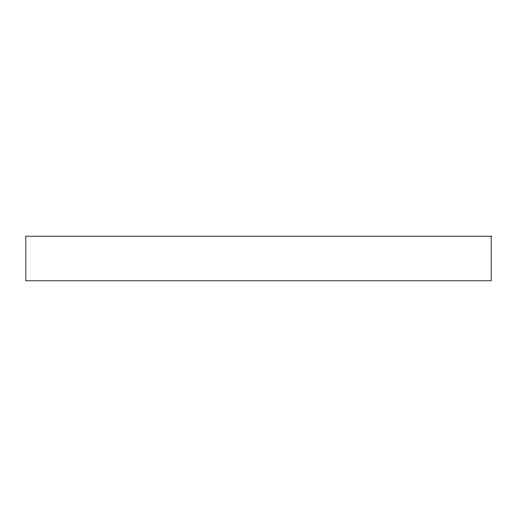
<?xml version="1.0" encoding="UTF-8"?>
<svg xmlns="http://www.w3.org/2000/svg" width="517" height="517" viewBox="0 0 517 517"><rect width="100%" height="100%" fill="white"/><g stroke="black" fill="none" stroke-linecap="round" stroke-linejoin="round"><path stroke-width="0.78" d="M491.15 236.198L25.85 236.198L25.85 280.802L491.15 280.802L491.15 236.198"/></g></svg>
